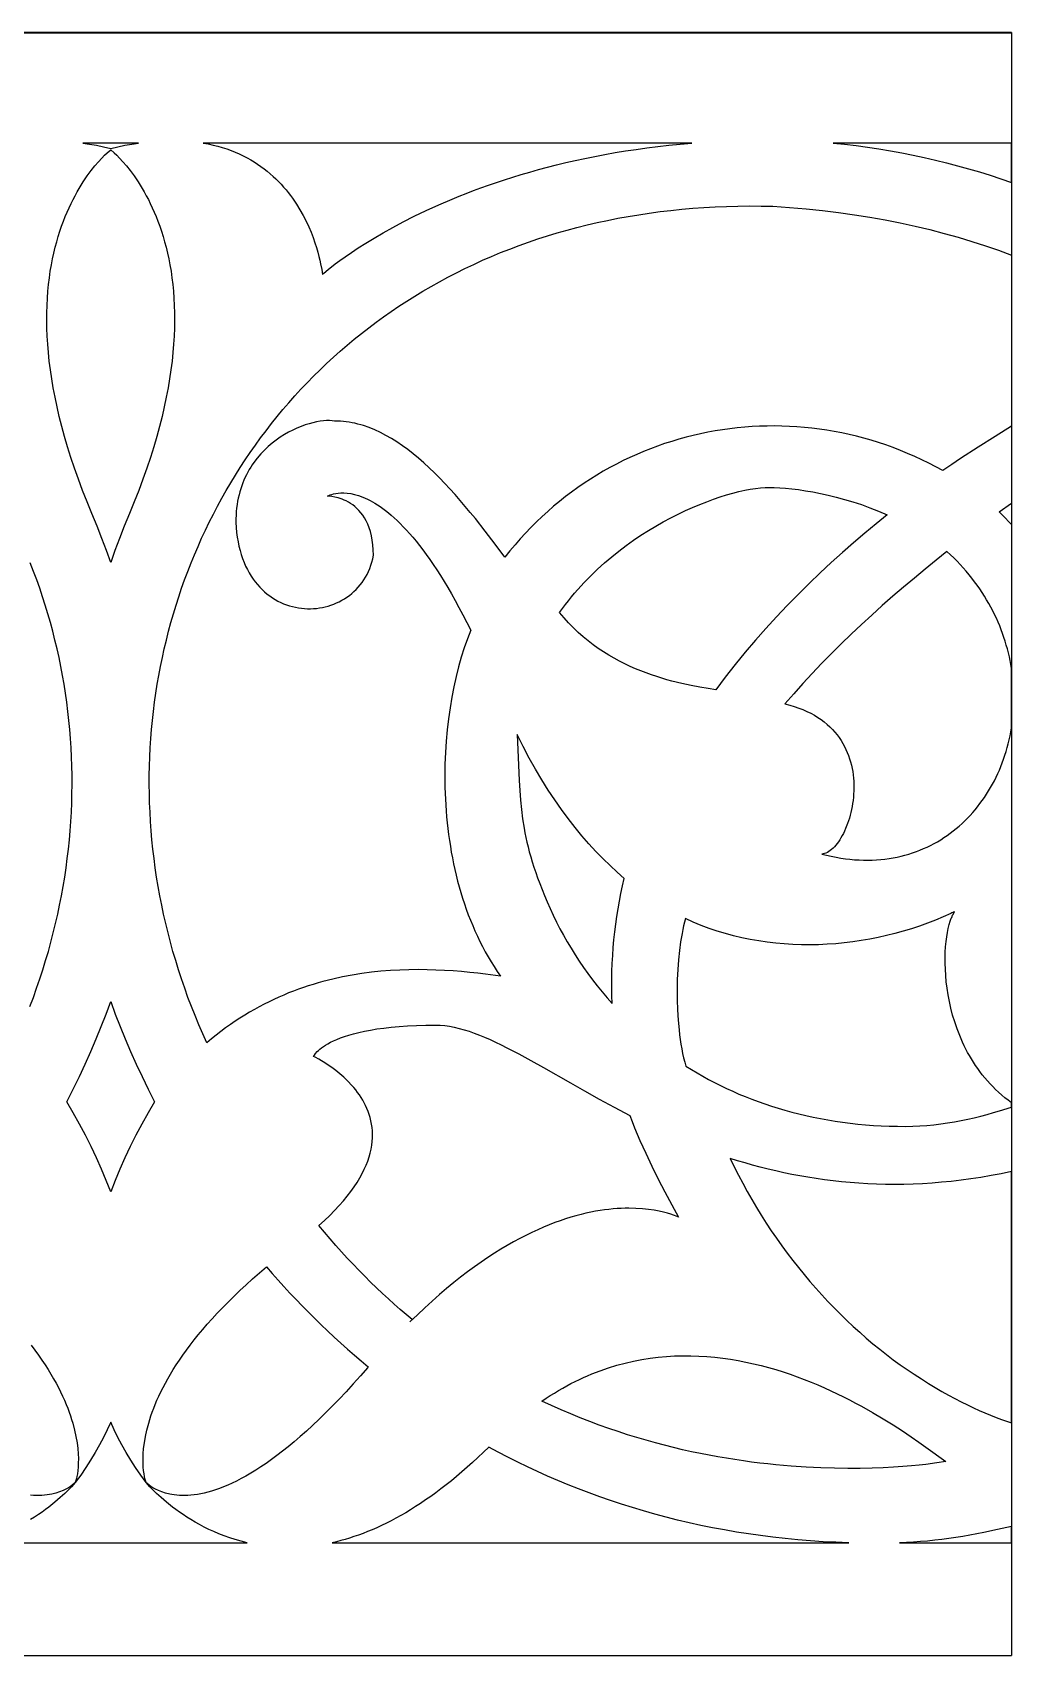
# Model space of a CAD drawing. Extents: x -54 to 62, y 97 to 137.
# Drawn here: x 37.85 to 61.98, y 96.81 to 136.81 of the extents above; entities that cross this region are included whole.
import ezdxf

# ---------------------------------------------------------------- set-up
doc = ezdxf.new("R2010")
doc.units = 0
doc.header["$MEASUREMENT"] = 0
doc.layers.get('0').update_dxf_attribs({"linetype": 'CONTINUOUS'})
doc.layers.add('LAYER_1', color=18, linetype='CONTINUOUS')

msp = doc.modelspace()

# ---------------------------------------------------------------- linework, layer by layer
msp.add_line((61.976, 136.81), (61.976, 96.81))
at = {"layer": 'LAYER_1'}
for points in [[(61.976, 136.81), (-32.692, 136.81), (-54.476, 136.81)], [(61.976, 136.796), (-54.476, 136.796)], [(37.784, 112.805), (37.869, 113.03), (37.95, 113.256), (38.028, 113.483), (38.102, 113.709), (38.172, 113.937), (38.239, 114.164), (38.302, 114.392), (38.361, 114.62), (38.417, 114.849), (38.469, 115.077), (38.517, 115.306), (38.562, 115.535), (38.603, 115.764), (38.641, 115.993), (38.675, 116.222), (38.706, 116.451), (38.733, 116.68), (38.756, 116.909), (38.776, 117.138), (38.793, 117.366), (38.806, 117.595), (38.815, 117.823), (38.821, 118.05), (38.824, 118.278), (38.823, 118.505), (38.818, 118.731), (38.811, 118.957), (38.799, 119.183), (38.785, 119.408), (38.767, 119.632), (38.745, 119.856), (38.721, 120.079), (38.692, 120.302), (38.661, 120.524), (38.626, 120.745), (38.588, 120.965), (38.546, 121.184), (38.502, 121.403), (38.453, 121.62), (38.402, 121.837), (38.347, 122.052), (38.289, 122.267), (38.228, 122.48), (38.164, 122.692), (38.096, 122.903), (38.025, 123.113), (37.951, 123.322), (37.874, 123.529), (37.793, 123.735)], [(36.415, 99.588), (43.135, 99.588), (42.988, 99.625), (42.846, 99.666), (42.708, 99.711), (42.574, 99.759), (42.444, 99.81), (42.318, 99.863), (42.197, 99.919), (42.079, 99.977), (41.966, 100.037), (41.858, 100.097), (41.753, 100.159), (41.653, 100.221), (41.558, 100.284), (41.467, 100.347), (41.38, 100.409), (41.298, 100.47), (41.148, 100.589), (41.017, 100.701), (40.906, 100.803), (40.813, 100.893), (40.741, 100.968), (40.689, 101.024), (40.647, 101.073), (40.638, 101.097), (40.619, 101.17), (40.607, 101.224), (40.596, 101.29), (40.586, 101.367), (40.578, 101.455), (40.573, 101.554), (40.572, 101.664), (40.577, 101.784), (40.587, 101.914), (40.605, 102.055), (40.631, 102.205), (40.666, 102.366), (40.711, 102.535), (40.737, 102.624), (40.767, 102.714), (40.799, 102.807), (40.835, 102.903), (40.874, 103), (40.916, 103.1), (40.962, 103.202), (41.011, 103.306), (41.065, 103.412), (41.122, 103.52), (41.183, 103.63), (41.248, 103.743), (41.318, 103.857), (41.392, 103.974), (41.47, 104.092), (41.553, 104.213), (41.641, 104.335), (41.734, 104.459), (41.832, 104.586), (41.935, 104.714), (42.043, 104.843), (42.156, 104.975), (42.276, 105.109), (42.4, 105.244), (42.531, 105.381), (42.667, 105.52), (42.809, 105.66), (42.958, 105.802), (43.113, 105.946), (43.274, 106.091), (43.441, 106.238), (43.615, 106.387), (43.757, 106.224), (43.9, 106.062), (44.046, 105.901), (44.193, 105.741), (44.343, 105.583), (44.495, 105.426), (44.648, 105.269), (44.804, 105.115), (44.962, 104.961), (45.122, 104.809), (45.283, 104.658), (45.447, 104.509), (45.613, 104.361), (45.781, 104.214), (45.951, 104.07), (46.123, 103.926), (46.111, 103.912), (45.929, 103.703), (45.751, 103.503), (45.576, 103.312), (45.404, 103.129), (45.236, 102.955), (45.071, 102.789), (44.91, 102.631), (44.752, 102.481), (44.597, 102.339), (44.446, 102.204), (44.298, 102.077), (44.153, 101.957), (44.011, 101.844), (43.873, 101.737), (43.737, 101.638), (43.605, 101.544), (43.476, 101.458), (43.351, 101.377), (43.228, 101.302), (43.109, 101.233), (42.992, 101.169), (42.879, 101.111), (42.769, 101.058), (42.661, 101.009), (42.557, 100.966), (42.456, 100.927), (42.358, 100.893), (42.262, 100.863), (42.17, 100.837), (42.081, 100.815), (41.994, 100.797), (41.911, 100.782), (41.83, 100.771), (41.752, 100.762), (41.677, 100.757), (41.605, 100.754), (41.535, 100.754), (41.468, 100.757), (41.404, 100.762), (41.343, 100.768), (41.285, 100.777), (41.229, 100.788), (41.125, 100.813), (41.032, 100.842), (40.95, 100.875), (40.878, 100.909), (40.815, 100.944), (40.763, 100.977), (40.721, 101.008), (40.665, 101.054), (40.647, 101.073), (40.514, 101.257), (40.388, 101.442), (40.269, 101.628), (40.157, 101.814), (40.052, 102), (39.953, 102.186), (39.861, 102.373), (39.775, 102.559), (39.689, 102.373), (39.597, 102.186), (39.498, 102), (39.393, 101.814), (39.281, 101.628), (39.162, 101.442), (39.036, 101.257), (38.903, 101.073), (38.885, 101.054), (38.829, 101.008), (38.787, 100.977), (38.734, 100.944), (38.672, 100.909), (38.6, 100.875), (38.517, 100.842), (38.424, 100.813), (38.321, 100.788), (38.265, 100.777), (38.206, 100.768), (38.145, 100.762), (38.081, 100.757), (38.015, 100.754), (37.945, 100.754), (37.873, 100.757), (37.798, 100.762)], [(37.816, 104.459), (37.909, 104.335), (37.996, 104.213), (38.08, 104.092), (38.158, 103.974), (38.232, 103.857), (38.302, 103.743), (38.367, 103.63), (38.428, 103.52), (38.485, 103.412), (38.539, 103.306), (38.588, 103.202), (38.634, 103.1), (38.676, 103), (38.715, 102.903), (38.751, 102.807), (38.783, 102.714), (38.813, 102.624), (38.839, 102.535), (38.884, 102.366), (38.919, 102.205), (38.945, 102.055), (38.963, 101.914), (38.973, 101.784), (38.978, 101.664), (38.977, 101.554), (38.972, 101.455), (38.964, 101.367), (38.954, 101.29), (38.942, 101.224), (38.931, 101.17), (38.911, 101.097), (38.903, 101.073), (38.861, 101.024), (38.809, 100.968), (38.737, 100.893), (38.644, 100.803), (38.532, 100.701), (38.401, 100.589), (38.252, 100.47), (38.17, 100.409), (38.083, 100.347), (37.992, 100.284), (37.897, 100.222), (37.797, 100.159)], [(-54.476, 96.81), (61.976, 96.81)], [(-54.476, 96.81), (-32.692, 96.81), (61.976, 96.81)]]:
    msp.add_lwpolyline(points, dxfattribs=at)
for points in [[(40.464, 134.084), (39.086, 134.084), (39.252, 134.059), (39.422, 134.029), (39.596, 133.994), (39.775, 133.953), (39.953, 133.994), (40.127, 134.029), (40.298, 134.059)], [(54.096, 134.084), (42.056, 134.084), (42.179, 134.061), (42.298, 134.035), (42.414, 134.006), (42.526, 133.973), (42.636, 133.938), (42.742, 133.9), (42.845, 133.859), (42.944, 133.815), (43.041, 133.77), (43.135, 133.721), (43.225, 133.671), (43.313, 133.618), (43.397, 133.563), (43.479, 133.506), (43.558, 133.448), (43.635, 133.388), (43.708, 133.326), (43.779, 133.263), (43.848, 133.199), (43.913, 133.133), (43.977, 133.067), (44.037, 132.999), (44.096, 132.931), (44.152, 132.862), (44.205, 132.792), (44.257, 132.722), (44.353, 132.58), (44.44, 132.438), (44.52, 132.297), (44.591, 132.156), (44.655, 132.018), (44.713, 131.884), (44.763, 131.753), (44.807, 131.627), (44.846, 131.508), (44.879, 131.395), (44.907, 131.29), (44.93, 131.194), (44.949, 131.108), (44.975, 130.969), (44.992, 130.848), (45.027, 130.879), (45.133, 130.967), (45.31, 131.104), (45.425, 131.189), (45.557, 131.284), (45.708, 131.387), (45.876, 131.499), (46.062, 131.617), (46.265, 131.741), (46.487, 131.871), (46.726, 132.004), (46.983, 132.141), (47.258, 132.28), (47.551, 132.421), (47.862, 132.562), (48.19, 132.703), (48.361, 132.773), (48.537, 132.842), (48.716, 132.911), (48.901, 132.98), (49.09, 133.047), (49.283, 133.114), (49.481, 133.18), (49.683, 133.244), (49.89, 133.307), (50.102, 133.369), (50.317, 133.43), (50.538, 133.489), (50.763, 133.546), (50.992, 133.601), (51.226, 133.655), (51.464, 133.706), (51.707, 133.756), (51.954, 133.803), (52.206, 133.848), (52.463, 133.89), (52.723, 133.929), (52.989, 133.966), (53.259, 134), (53.533, 134.031), (53.812, 134.059)], [(61.976, 134.084), (57.579, 134.084), (57.862, 134.055), (58.145, 134.021), (58.427, 133.982), (58.709, 133.939), (58.99, 133.892), (59.269, 133.841), (59.548, 133.785), (59.825, 133.726), (60.101, 133.662), (60.375, 133.595), (60.648, 133.524), (60.918, 133.449), (61.186, 133.371), (61.452, 133.289), (61.715, 133.204), (61.976, 133.115)], [(39.775, 123.751), (39.671, 124.043), (39.559, 124.341), (39.439, 124.644), (39.312, 124.953), (39.194, 125.24), (39.083, 125.522), (38.98, 125.798), (38.885, 126.069), (38.796, 126.335), (38.714, 126.595), (38.639, 126.851), (38.571, 127.101), (38.509, 127.346), (38.453, 127.587), (38.404, 127.822), (38.36, 128.052), (38.322, 128.277), (38.289, 128.497), (38.262, 128.712), (38.24, 128.923), (38.223, 129.128), (38.211, 129.329), (38.203, 129.525), (38.2, 129.716), (38.201, 129.903), (38.206, 130.084), (38.215, 130.261), (38.228, 130.434), (38.245, 130.602), (38.264, 130.765), (38.287, 130.924), (38.313, 131.079), (38.342, 131.228), (38.374, 131.374), (38.408, 131.515), (38.444, 131.652), (38.483, 131.784), (38.523, 131.912), (38.566, 132.036), (38.61, 132.156), (38.655, 132.271), (38.701, 132.383), (38.749, 132.49), (38.798, 132.593), (38.847, 132.692), (38.897, 132.787), (38.947, 132.878), (38.998, 132.965), (39.098, 133.127), (39.198, 133.273), (39.295, 133.405), (39.387, 133.521), (39.474, 133.623), (39.554, 133.711), (39.625, 133.784), (39.687, 133.843), (39.775, 133.921), (39.863, 133.843), (39.924, 133.784), (39.996, 133.711), (40.076, 133.623), (40.163, 133.521), (40.255, 133.405), (40.352, 133.273), (40.451, 133.127), (40.552, 132.965), (40.602, 132.878), (40.653, 132.787), (40.703, 132.692), (40.752, 132.593), (40.801, 132.49), (40.848, 132.383), (40.895, 132.271), (40.94, 132.156), (40.984, 132.036), (41.026, 131.912), (41.067, 131.784), (41.105, 131.652), (41.142, 131.515), (41.176, 131.374), (41.207, 131.228), (41.236, 131.079), (41.262, 130.924), (41.285, 130.765), (41.305, 130.602), (41.322, 130.434), (41.334, 130.261), (41.343, 130.084), (41.349, 129.903), (41.35, 129.716), (41.347, 129.525), (41.339, 129.329), (41.327, 129.128), (41.31, 128.923), (41.287, 128.712), (41.26, 128.497), (41.228, 128.277), (41.19, 128.052), (41.146, 127.822), (41.096, 127.587), (41.04, 127.346), (40.979, 127.101), (40.91, 126.851), (40.835, 126.595), (40.754, 126.335), (40.665, 126.069), (40.569, 125.798), (40.466, 125.522), (40.356, 125.24), (40.238, 124.953), (40.111, 124.644), (39.991, 124.341), (39.879, 124.043)], [(49.492, 123.879), (49.251, 124.2), (49.008, 124.517), (48.762, 124.828), (48.638, 124.98), (48.514, 125.129), (48.389, 125.276), (48.263, 125.42), (48.136, 125.56), (48.009, 125.697), (47.881, 125.83), (47.753, 125.958), (47.623, 126.082), (47.493, 126.202), (47.362, 126.316), (47.231, 126.425), (47.098, 126.528), (46.965, 126.626), (46.83, 126.717), (46.695, 126.802), (46.559, 126.88), (46.423, 126.951), (46.285, 127.015), (46.146, 127.071), (46.007, 127.12), (45.936, 127.141), (45.866, 127.16), (45.795, 127.177), (45.725, 127.192), (45.653, 127.204), (45.582, 127.215), (45.51, 127.223), (45.438, 127.229), (45.366, 127.232), (45.294, 127.233), (45.235, 127.241), (45.169, 127.245), (45.097, 127.244), (45.019, 127.238), (44.936, 127.227), (44.849, 127.212), (44.758, 127.192), (44.663, 127.166), (44.566, 127.136), (44.466, 127.1), (44.365, 127.058), (44.263, 127.011), (44.16, 126.959), (44.057, 126.9), (43.955, 126.836), (43.854, 126.766), (43.755, 126.69), (43.658, 126.607), (43.563, 126.518), (43.473, 126.423), (43.386, 126.321), (43.304, 126.212), (43.265, 126.156), (43.227, 126.097), (43.19, 126.037), (43.156, 125.975), (43.122, 125.911), (43.09, 125.846), (43.06, 125.778), (43.032, 125.709), (43.006, 125.638), (42.981, 125.565), (42.959, 125.491), (42.939, 125.414), (42.92, 125.336), (42.904, 125.256), (42.891, 125.174), (42.879, 125.09), (42.87, 125.004), (42.864, 124.916), (42.86, 124.826), (42.858, 124.734), (42.866, 124.609), (42.878, 124.488), (42.893, 124.37), (42.913, 124.257), (42.936, 124.147), (42.962, 124.042), (42.992, 123.941), (43.025, 123.843), (43.061, 123.749), (43.101, 123.66), (43.143, 123.574), (43.188, 123.492), (43.235, 123.413), (43.285, 123.339), (43.338, 123.268), (43.393, 123.201), (43.45, 123.138), (43.508, 123.078), (43.569, 123.023), (43.632, 122.97), (43.696, 122.922), (43.762, 122.877), (43.829, 122.835), (43.897, 122.797), (43.967, 122.763), (44.037, 122.732), (44.109, 122.705), (44.181, 122.681), (44.254, 122.66), (44.327, 122.643), (44.401, 122.63), (44.475, 122.619), (44.549, 122.612), (44.624, 122.609), (44.698, 122.608), (44.772, 122.611), (44.845, 122.617), (44.919, 122.627), (44.991, 122.639), (45.063, 122.655), (45.134, 122.674), (45.204, 122.696), (45.273, 122.721), (45.341, 122.749), (45.407, 122.78), (45.472, 122.815), (45.536, 122.852), (45.597, 122.892), (45.657, 122.936), (45.715, 122.982), (45.771, 123.031), (45.824, 123.083), (45.876, 123.138), (45.925, 123.196), (45.971, 123.256), (46.014, 123.32), (46.055, 123.386), (46.093, 123.455), (46.128, 123.527), (46.159, 123.601), (46.187, 123.678), (46.212, 123.758), (46.233, 123.84), (46.251, 123.925), (46.247, 124.058), (46.238, 124.183), (46.223, 124.299), (46.202, 124.408), (46.177, 124.509), (46.146, 124.603), (46.112, 124.69), (46.074, 124.77), (46.033, 124.844), (45.989, 124.912), (45.942, 124.973), (45.893, 125.03), (45.843, 125.08), (45.791, 125.126), (45.739, 125.167), (45.686, 125.203), (45.633, 125.235), (45.581, 125.263), (45.529, 125.287), (45.479, 125.308), (45.43, 125.325), (45.383, 125.34), (45.298, 125.361), (45.226, 125.374), (45.17, 125.381), (45.121, 125.383), (45.138, 125.392), (45.188, 125.414), (45.225, 125.426), (45.269, 125.439), (45.321, 125.45), (45.381, 125.458), (45.448, 125.463), (45.522, 125.464), (45.602, 125.458), (45.69, 125.446), (45.785, 125.426), (45.886, 125.397), (45.993, 125.358), (46.049, 125.334), (46.107, 125.307), (46.166, 125.277), (46.226, 125.244), (46.288, 125.208), (46.352, 125.168), (46.417, 125.125), (46.483, 125.078), (46.551, 125.026), (46.62, 124.971), (46.691, 124.912), (46.763, 124.848), (46.836, 124.78), (46.91, 124.707), (46.986, 124.63), (47.063, 124.548), (47.142, 124.46), (47.221, 124.368), (47.302, 124.27), (47.384, 124.167), (47.467, 124.058), (47.552, 123.944), (47.637, 123.824), (47.724, 123.697), (47.811, 123.565), (47.9, 123.426), (47.99, 123.282), (48.081, 123.13), (48.173, 122.972), (48.266, 122.807), (48.359, 122.635), (48.454, 122.457), (48.55, 122.27), (48.647, 122.077), (48.565, 121.866), (48.488, 121.645), (48.416, 121.416), (48.349, 121.179), (48.288, 120.934), (48.232, 120.683), (48.182, 120.425), (48.138, 120.162), (48.1, 119.893), (48.068, 119.62), (48.043, 119.343), (48.025, 119.062), (48.013, 118.778), (48.009, 118.492), (48.012, 118.203), (48.023, 117.914), (48.042, 117.624), (48.054, 117.478), (48.068, 117.333), (48.084, 117.188), (48.103, 117.043), (48.123, 116.898), (48.146, 116.754), (48.17, 116.609), (48.197, 116.466), (48.226, 116.323), (48.257, 116.18), (48.291, 116.038), (48.326, 115.896), (48.364, 115.756), (48.404, 115.616), (48.447, 115.477), (48.492, 115.339), (48.539, 115.203), (48.589, 115.067), (48.641, 114.932), (48.696, 114.799), (48.753, 114.667), (48.812, 114.537), (48.874, 114.408), (48.939, 114.28), (49.006, 114.154), (49.076, 114.03), (49.148, 113.907), (49.223, 113.787), (49.301, 113.668), (49.381, 113.551), (49.012, 113.6), (48.82, 113.623), (48.622, 113.644), (48.42, 113.664), (48.214, 113.68), (48.003, 113.694), (47.789, 113.704), (47.571, 113.71), (47.35, 113.713), (47.125, 113.711), (46.898, 113.703), (46.668, 113.691), (46.435, 113.673), (46.201, 113.649), (45.965, 113.618), (45.727, 113.58), (45.488, 113.535), (45.248, 113.482), (45.007, 113.421), (44.886, 113.387), (44.765, 113.351), (44.644, 113.313), (44.523, 113.273), (44.402, 113.23), (44.281, 113.185), (44.16, 113.138), (44.039, 113.088), (43.918, 113.035), (43.798, 112.98), (43.677, 112.922), (43.557, 112.862), (43.437, 112.799), (43.318, 112.733), (43.198, 112.664), (43.079, 112.592), (42.96, 112.518), (42.842, 112.44), (42.724, 112.36), (42.607, 112.276), (42.49, 112.189), (42.373, 112.099), (42.258, 112.006), (42.142, 111.909), (42.042, 112.132), (41.946, 112.356), (41.854, 112.58), (41.765, 112.805), (41.68, 113.03), (41.599, 113.256), (41.521, 113.483), (41.447, 113.709), (41.377, 113.937), (41.31, 114.164), (41.247, 114.392), (41.188, 114.62), (41.133, 114.849), (41.08, 115.077), (41.032, 115.306), (40.987, 115.535), (40.946, 115.764), (40.908, 115.993), (40.874, 116.222), (40.844, 116.451), (40.816, 116.68), (40.793, 116.909), (40.773, 117.138), (40.757, 117.366), (40.744, 117.595), (40.734, 117.823), (40.728, 118.05), (40.726, 118.278), (40.726, 118.505), (40.731, 118.731), (40.739, 118.957), (40.75, 119.183), (40.764, 119.408), (40.782, 119.632), (40.804, 119.856), (40.829, 120.079), (40.857, 120.302), (40.888, 120.524), (40.923, 120.745), (40.961, 120.965), (41.003, 121.184), (41.048, 121.403), (41.096, 121.62), (41.147, 121.837), (41.202, 122.052), (41.26, 122.267), (41.321, 122.48), (41.385, 122.692), (41.453, 122.903), (41.524, 123.113), (41.598, 123.322), (41.676, 123.529), (41.756, 123.735), (41.84, 123.939), (41.927, 124.143), (42.017, 124.344), (42.11, 124.545), (42.206, 124.743), (42.306, 124.941), (42.408, 125.136), (42.514, 125.33), (42.623, 125.522), (42.735, 125.713), (42.85, 125.902), (42.968, 126.089), (43.089, 126.274), (43.213, 126.457), (43.34, 126.638), (43.47, 126.818), (43.603, 126.995), (43.739, 127.171), (43.878, 127.344), (44.02, 127.515), (44.165, 127.684), (44.313, 127.851), (44.464, 128.015), (44.618, 128.178), (44.775, 128.338), (44.935, 128.496), (45.097, 128.651), (45.263, 128.804), (45.431, 128.954), (45.602, 129.102), (45.776, 129.247), (45.953, 129.39), (46.133, 129.53), (46.315, 129.668), (46.501, 129.802), (46.689, 129.934), (46.88, 130.064), (47.074, 130.19), (47.27, 130.314), (47.469, 130.434), (47.671, 130.552), (47.876, 130.667), (48.083, 130.779), (48.294, 130.887), (48.506, 130.993), (48.722, 131.095), (48.94, 131.195), (49.161, 131.291), (49.385, 131.383), (49.611, 131.473), (49.84, 131.559), (50.071, 131.642), (50.305, 131.721), (50.542, 131.797), (50.781, 131.87), (51.023, 131.939), (51.267, 132.004), (51.514, 132.066), (51.764, 132.124), (52.016, 132.178), (52.27, 132.229), (52.528, 132.276), (52.787, 132.319), (53.049, 132.359), (53.314, 132.394), (53.581, 132.426), (53.85, 132.453), (54.122, 132.477), (54.397, 132.496), (54.673, 132.512), (54.953, 132.523), (55.234, 132.53), (55.518, 132.533), (55.805, 132.532), (56.093, 132.526), (56.507, 132.498), (56.914, 132.462), (57.316, 132.42), (57.712, 132.372), (58.102, 132.317), (58.486, 132.255), (58.863, 132.188), (59.235, 132.114), (59.601, 132.035), (59.96, 131.95), (60.313, 131.859), (60.659, 131.762), (60.998, 131.661), (61.331, 131.553), (61.657, 131.441), (61.976, 131.324), (61.976, 127.105), (61.576, 126.855), (61.156, 126.588), (60.722, 126.306), (60.502, 126.16), (60.282, 126.011), (60.111, 126.105), (59.938, 126.194), (59.765, 126.279), (59.59, 126.36), (59.414, 126.437), (59.237, 126.51), (59.059, 126.578), (58.88, 126.643), (58.7, 126.703), (58.52, 126.759), (58.339, 126.81), (58.157, 126.858), (57.975, 126.902), (57.792, 126.941), (57.609, 126.976), (57.425, 127.007), (57.241, 127.035), (57.057, 127.058), (56.873, 127.077), (56.688, 127.091), (56.504, 127.102), (56.319, 127.109), (56.135, 127.112), (55.951, 127.111), (55.767, 127.105), (55.583, 127.096), (55.4, 127.083), (55.217, 127.066), (55.035, 127.045), (54.853, 127.019), (54.672, 126.99), (54.491, 126.957), (54.312, 126.92), (54.133, 126.879), (53.955, 126.835), (53.778, 126.786), (53.602, 126.733), (53.427, 126.677), (53.254, 126.617), (53.082, 126.552), (52.91, 126.484), (52.741, 126.412), (52.573, 126.337), (52.406, 126.257), (52.241, 126.174), (52.077, 126.087), (51.915, 125.996), (51.755, 125.901), (51.597, 125.802), (51.441, 125.7), (51.287, 125.594), (51.135, 125.484), (50.985, 125.371), (50.837, 125.254), (50.691, 125.133), (50.548, 125.008), (50.407, 124.88), (50.268, 124.748), (50.132, 124.612), (49.999, 124.473), (49.868, 124.329), (49.74, 124.183), (49.615, 124.033)], [(58.912, 124.925), (58.637, 124.701), (58.361, 124.471), (58.085, 124.235), (57.809, 123.993), (57.533, 123.744), (57.259, 123.489), (56.986, 123.228), (56.715, 122.961), (56.447, 122.688), (56.182, 122.409), (55.921, 122.124), (55.663, 121.833), (55.411, 121.536), (55.164, 121.233), (55.042, 121.08), (54.922, 120.925), (54.803, 120.768), (54.687, 120.611), (54.501, 120.639), (54.298, 120.673), (54.08, 120.714), (53.85, 120.764), (53.608, 120.824), (53.484, 120.857), (53.358, 120.894), (53.231, 120.934), (53.102, 120.977), (52.971, 121.024), (52.84, 121.075), (52.709, 121.129), (52.577, 121.187), (52.445, 121.249), (52.313, 121.316), (52.181, 121.387), (52.05, 121.463), (51.921, 121.544), (51.792, 121.63), (51.665, 121.721), (51.54, 121.817), (51.416, 121.919), (51.295, 122.026), (51.177, 122.14), (51.061, 122.259), (50.948, 122.385), (50.839, 122.517), (50.909, 122.615), (50.982, 122.711), (51.055, 122.805), (51.13, 122.898), (51.207, 122.99), (51.285, 123.079), (51.444, 123.253), (51.608, 123.421), (51.776, 123.583), (51.948, 123.738), (52.123, 123.886), (52.3, 124.028), (52.48, 124.164), (52.661, 124.294), (52.844, 124.417), (53.027, 124.534), (53.211, 124.644), (53.394, 124.749), (53.577, 124.847), (53.759, 124.939), (53.938, 125.025), (54.116, 125.105), (54.291, 125.178), (54.463, 125.246), (54.631, 125.308), (54.795, 125.363), (54.955, 125.413), (55.109, 125.457), (55.258, 125.495), (55.401, 125.527), (55.537, 125.553), (55.666, 125.573), (55.788, 125.587), (55.902, 125.596), (56.007, 125.599), (56.129, 125.597), (56.262, 125.59), (56.407, 125.579), (56.561, 125.564), (56.726, 125.543), (56.898, 125.517), (57.079, 125.486), (57.266, 125.449), (57.46, 125.407), (57.658, 125.358), (57.861, 125.303), (58.068, 125.241), (58.277, 125.173), (58.488, 125.097), (58.7, 125.015)], [(61.976, 124.682), (61.904, 124.761), (61.829, 124.839), (61.751, 124.917), (61.671, 124.994), (61.976, 125.212)], [(60.385, 124.018), (60.117, 123.803), (59.849, 123.586), (59.582, 123.365), (59.317, 123.141), (59.053, 122.914), (58.792, 122.684), (58.534, 122.452), (58.278, 122.217), (58.026, 121.979), (57.778, 121.74), (57.534, 121.498), (57.295, 121.255), (57.06, 121.009), (56.831, 120.762), (56.607, 120.513), (56.39, 120.263), (56.509, 120.232), (56.622, 120.198), (56.731, 120.161), (56.835, 120.121), (56.934, 120.077), (57.028, 120.03), (57.117, 119.981), (57.202, 119.929), (57.283, 119.874), (57.359, 119.817), (57.431, 119.758), (57.498, 119.696), (57.561, 119.633), (57.621, 119.567), (57.676, 119.5), (57.727, 119.431), (57.775, 119.36), (57.819, 119.288), (57.859, 119.215), (57.896, 119.14), (57.929, 119.064), (57.959, 118.988), (57.986, 118.91), (58.009, 118.832), (58.029, 118.753), (58.046, 118.674), (58.061, 118.595), (58.072, 118.515), (58.081, 118.435), (58.087, 118.356), (58.09, 118.276), (58.091, 118.197), (58.089, 118.118), (58.085, 118.04), (58.079, 117.962), (58.07, 117.885), (58.06, 117.809), (58.047, 117.734), (58.033, 117.661), (58.017, 117.588), (57.999, 117.517), (57.979, 117.448), (57.935, 117.314), (57.885, 117.188), (57.859, 117.128), (57.831, 117.071), (57.802, 117.016), (57.772, 116.963), (57.741, 116.913), (57.709, 116.866), (57.677, 116.822), (57.644, 116.78), (57.611, 116.742), (57.577, 116.707), (57.542, 116.676), (57.508, 116.648), (57.473, 116.624), (57.438, 116.604), (57.403, 116.587), (57.368, 116.575), (57.333, 116.566), (57.298, 116.562), (57.417, 116.533), (57.535, 116.506), (57.652, 116.483), (57.767, 116.463), (57.882, 116.447), (57.995, 116.434), (58.107, 116.423), (58.218, 116.416), (58.327, 116.412), (58.435, 116.412), (58.542, 116.414), (58.648, 116.419), (58.752, 116.427), (58.855, 116.438), (58.957, 116.451), (59.057, 116.468), (59.156, 116.487), (59.254, 116.509), (59.35, 116.534), (59.445, 116.561), (59.538, 116.59), (59.63, 116.623), (59.72, 116.657), (59.809, 116.695), (59.897, 116.734), (59.983, 116.776), (60.067, 116.82), (60.15, 116.866), (60.232, 116.915), (60.311, 116.966), (60.39, 117.019), (60.466, 117.074), (60.541, 117.131), (60.615, 117.19), (60.686, 117.251), (60.756, 117.314), (60.825, 117.378), (60.891, 117.445), (60.956, 117.513), (61.019, 117.583), (61.081, 117.655), (61.14, 117.729), (61.198, 117.804), (61.255, 117.88), (61.309, 117.958), (61.361, 118.038), (61.412, 118.119), (61.461, 118.201), (61.508, 118.285), (61.553, 118.369), (61.596, 118.456), (61.637, 118.543), (61.676, 118.632), (61.714, 118.721), (61.749, 118.812), (61.782, 118.904), (61.814, 118.997), (61.843, 119.09), (61.871, 119.185), (61.896, 119.28), (61.919, 119.377), (61.94, 119.474), (61.959, 119.571), (61.976, 119.67), (61.976, 121.138), (61.96, 121.234), (61.942, 121.33), (61.922, 121.425), (61.899, 121.521), (61.875, 121.617), (61.848, 121.712), (61.82, 121.807), (61.789, 121.902), (61.756, 121.997), (61.721, 122.091), (61.684, 122.185), (61.645, 122.279), (61.603, 122.372), (61.56, 122.465), (61.514, 122.557), (61.466, 122.649), (61.416, 122.74), (61.363, 122.831), (61.308, 122.921), (61.251, 123.01), (61.192, 123.099), (61.13, 123.187), (61.066, 123.274), (61, 123.36), (60.932, 123.445), (60.861, 123.53), (60.787, 123.614), (60.712, 123.697), (60.634, 123.778), (60.553, 123.859), (60.471, 123.939)], [(50.531, 115.386), (50.605, 115.219), (50.682, 115.052), (50.762, 114.887), (50.847, 114.723), (50.934, 114.561), (51.025, 114.399), (51.12, 114.24), (51.218, 114.081), (51.32, 113.924), (51.426, 113.769), (51.535, 113.616), (51.647, 113.464), (51.764, 113.314), (51.884, 113.166), (52.007, 113.02), (52.135, 112.876), (52.128, 113.076), (52.125, 113.274), (52.125, 113.472), (52.129, 113.669), (52.137, 113.866), (52.147, 114.061), (52.162, 114.255), (52.179, 114.449), (52.2, 114.641), (52.224, 114.833), (52.251, 115.023), (52.282, 115.213), (52.315, 115.402), (52.351, 115.589), (52.39, 115.776), (52.432, 115.962), (52.257, 116.115), (52.082, 116.277), (51.908, 116.448), (51.734, 116.627), (51.562, 116.815), (51.39, 117.013), (51.22, 117.219), (51.052, 117.435), (50.886, 117.66), (50.722, 117.895), (50.56, 118.139), (50.4, 118.392), (50.244, 118.656), (50.09, 118.929), (49.94, 119.213), (49.793, 119.507), (49.844, 118.371), (49.858, 118.125), (49.876, 117.887), (49.898, 117.656), (49.926, 117.429), (49.961, 117.201), (49.982, 117.087), (50.005, 116.972), (50.031, 116.855), (50.06, 116.737), (50.091, 116.617), (50.126, 116.495), (50.163, 116.369), (50.204, 116.241), (50.249, 116.109), (50.297, 115.974), (50.35, 115.834), (50.406, 115.69), (50.466, 115.541)], [(53.941, 114.97), (53.918, 114.885), (53.895, 114.796), (53.875, 114.703), (53.855, 114.606), (53.82, 114.4), (53.79, 114.181), (53.767, 113.952), (53.749, 113.713), (53.738, 113.469), (53.733, 113.22), (53.734, 112.97), (53.743, 112.719), (53.758, 112.47), (53.781, 112.226), (53.795, 112.106), (53.811, 111.988), (53.829, 111.873), (53.849, 111.759), (53.871, 111.649), (53.895, 111.541), (53.921, 111.437), (53.949, 111.336), (54.086, 111.251), (54.226, 111.167), (54.367, 111.086), (54.511, 111.007), (54.656, 110.931), (54.804, 110.856), (54.954, 110.784), (55.105, 110.715), (55.259, 110.647), (55.415, 110.583), (55.573, 110.52), (55.733, 110.46), (55.895, 110.403), (56.059, 110.348), (56.225, 110.296), (56.393, 110.247), (56.563, 110.2), (56.735, 110.156), (56.91, 110.115), (57.086, 110.077), (57.265, 110.041), (57.445, 110.009), (57.628, 109.979), (57.812, 109.953), (57.999, 109.929), (58.188, 109.908), (58.379, 109.891), (58.571, 109.876), (58.766, 109.865), (58.963, 109.857), (59.163, 109.852), (59.364, 109.85), (59.541, 109.853), (59.716, 109.86), (59.89, 109.872), (60.062, 109.889), (60.233, 109.91), (60.402, 109.934), (60.569, 109.962), (60.734, 109.994), (60.897, 110.028), (61.059, 110.065), (61.218, 110.104), (61.374, 110.146), (61.528, 110.189), (61.68, 110.234), (61.976, 110.327), (61.976, 110.431), (61.893, 110.494), (61.812, 110.558), (61.734, 110.623), (61.658, 110.691), (61.585, 110.759), (61.514, 110.83), (61.446, 110.901), (61.381, 110.974), (61.317, 111.048), (61.256, 111.123), (61.198, 111.199), (61.142, 111.276), (61.088, 111.355), (61.036, 111.434), (60.986, 111.513), (60.939, 111.594), (60.894, 111.675), (60.85, 111.757), (60.809, 111.839), (60.77, 111.922), (60.698, 112.089), (60.633, 112.256), (60.575, 112.425), (60.525, 112.593), (60.481, 112.76), (60.444, 112.926), (60.413, 113.091), (60.388, 113.253), (60.368, 113.413), (60.354, 113.569), (60.345, 113.721), (60.34, 113.868), (60.34, 114.011), (60.344, 114.148), (60.352, 114.279), (60.364, 114.404), (60.378, 114.521), (60.396, 114.63), (60.417, 114.731), (60.44, 114.823), (60.465, 114.906), (60.491, 114.979), (60.501, 115.001), (60.524, 115.055), (60.534, 115.074), (60.569, 115.143), (60.566, 115.141), (60.558, 115.138), (60.546, 115.132), (60.529, 115.123), (60.508, 115.113), (60.481, 115.1), (60.291, 115.015), (60.099, 114.934), (59.904, 114.859), (59.707, 114.788), (59.507, 114.721), (59.306, 114.66), (59.102, 114.604), (58.897, 114.552), (58.691, 114.506), (58.483, 114.465), (58.274, 114.429), (58.065, 114.398), (57.854, 114.373), (57.643, 114.353), (57.432, 114.338), (57.22, 114.328), (57.008, 114.325), (56.796, 114.327), (56.585, 114.334), (56.374, 114.347), (56.164, 114.366), (55.954, 114.391), (55.745, 114.421), (55.538, 114.458), (55.332, 114.5), (55.127, 114.549), (54.924, 114.603), (54.723, 114.664), (54.524, 114.731), (54.327, 114.804), (54.133, 114.884)], [(39.775, 108.238), (39.666, 108.518), (39.549, 108.797), (39.425, 109.075), (39.293, 109.353), (39.153, 109.63), (39.007, 109.906), (38.854, 110.181), (38.694, 110.455), (38.851, 110.766), (39.003, 111.076), (39.147, 111.386), (39.286, 111.696), (39.418, 112.005), (39.543, 112.313), (39.662, 112.619), (39.775, 112.925), (39.888, 112.619), (40.007, 112.313), (40.132, 112.005), (40.264, 111.696), (40.402, 111.386), (40.547, 111.076), (40.698, 110.766), (40.856, 110.455), (40.696, 110.181), (40.543, 109.906), (40.397, 109.63), (40.257, 109.353), (40.125, 109.075), (40, 108.797), (39.883, 108.518)], [(52.571, 110.119), (52.628, 109.968), (52.688, 109.815), (52.752, 109.66), (52.818, 109.504), (52.888, 109.347), (52.96, 109.189), (53.112, 108.871), (53.271, 108.552), (53.435, 108.235), (53.602, 107.921), (53.77, 107.613), (53.739, 107.627), (53.648, 107.663), (53.581, 107.686), (53.499, 107.711), (53.403, 107.736), (53.293, 107.761), (53.17, 107.784), (53.033, 107.804), (52.883, 107.82), (52.72, 107.83), (52.545, 107.833), (52.452, 107.832), (52.357, 107.829), (52.259, 107.824), (52.157, 107.816), (52.053, 107.805), (51.946, 107.792), (51.835, 107.776), (51.722, 107.757), (51.606, 107.735), (51.488, 107.709), (51.366, 107.68), (51.242, 107.648), (51.115, 107.611), (50.985, 107.571), (50.853, 107.526), (50.718, 107.478), (50.581, 107.424), (50.44, 107.367), (50.298, 107.305), (50.153, 107.237), (50.005, 107.165), (49.855, 107.088), (49.703, 107.005), (49.548, 106.917), (49.391, 106.824), (49.231, 106.725), (49.07, 106.619), (48.906, 106.508), (48.739, 106.391), (48.571, 106.267), (48.4, 106.136), (48.228, 105.999), (48.053, 105.856), (47.876, 105.705), (47.697, 105.547), (47.516, 105.382), (47.333, 105.21), (47.148, 105.03), (47.208, 105.09), (47.06, 105.214), (46.912, 105.34), (46.765, 105.47), (46.618, 105.601), (46.472, 105.736), (46.326, 105.874), (46.181, 106.014), (46.036, 106.157), (45.892, 106.303), (45.749, 106.452), (45.606, 106.604), (45.465, 106.758), (45.324, 106.916), (45.183, 107.077), (45.044, 107.24), (44.906, 107.407), (45.044, 107.532), (45.174, 107.656), (45.294, 107.778), (45.407, 107.898), (45.511, 108.016), (45.607, 108.132), (45.695, 108.247), (45.775, 108.359), (45.848, 108.47), (45.914, 108.579), (45.973, 108.687), (46.026, 108.792), (46.071, 108.895), (46.111, 108.997), (46.144, 109.097), (46.172, 109.194), (46.193, 109.29), (46.21, 109.384), (46.221, 109.477), (46.227, 109.567), (46.228, 109.655), (46.224, 109.742), (46.217, 109.826), (46.205, 109.909), (46.189, 109.989), (46.169, 110.068), (46.146, 110.145), (46.119, 110.22), (46.09, 110.293), (46.057, 110.364), (46.022, 110.433), (45.985, 110.5), (45.945, 110.565), (45.903, 110.628), (45.859, 110.689), (45.814, 110.748), (45.767, 110.805), (45.72, 110.86), (45.622, 110.964), (45.522, 111.06), (45.421, 111.148), (45.322, 111.228), (45.226, 111.3), (45.135, 111.363), (45.05, 111.418), (44.974, 111.465), (44.908, 111.503), (44.812, 111.554), (44.777, 111.572), (44.796, 111.605), (44.823, 111.643), (44.867, 111.693), (44.896, 111.721), (44.93, 111.751), (44.97, 111.783), (45.016, 111.817), (45.068, 111.851), (45.127, 111.886), (45.193, 111.922), (45.267, 111.959), (45.348, 111.995), (45.438, 112.031), (45.537, 112.066), (45.645, 112.101), (45.762, 112.134), (45.889, 112.166), (46.027, 112.197), (46.175, 112.225), (46.334, 112.251), (46.505, 112.274), (46.687, 112.295), (46.881, 112.313), (47.088, 112.327), (47.309, 112.337), (47.542, 112.344), (47.789, 112.346), (47.899, 112.342), (48.012, 112.333), (48.126, 112.317), (48.243, 112.294), (48.362, 112.266), (48.483, 112.233), (48.606, 112.194), (48.732, 112.15), (48.861, 112.101), (48.991, 112.047), (49.125, 111.988), (49.261, 111.926), (49.399, 111.859), (49.54, 111.789), (49.83, 111.637), (50.131, 111.473), (50.443, 111.298), (51.103, 110.922), (51.451, 110.725), (51.811, 110.524), (52.185, 110.322)], [(61.976, 108.737), (61.722, 108.684), (61.471, 108.637), (61.222, 108.594), (60.976, 108.557), (60.733, 108.524), (60.491, 108.496), (60.253, 108.472), (60.017, 108.453), (59.783, 108.438), (59.552, 108.427), (59.323, 108.421), (59.096, 108.419), (58.872, 108.42), (58.65, 108.426), (58.431, 108.435), (58.214, 108.448), (57.999, 108.464), (57.787, 108.484), (57.577, 108.507), (57.369, 108.533), (57.163, 108.562), (56.959, 108.595), (56.758, 108.63), (56.559, 108.668), (56.362, 108.709), (56.167, 108.752), (55.975, 108.798), (55.784, 108.846), (55.596, 108.897), (55.409, 108.949), (55.225, 109.004), (55.043, 109.061), (55.142, 108.854), (55.245, 108.65), (55.351, 108.448), (55.461, 108.247), (55.573, 108.049), (55.689, 107.853), (55.808, 107.659), (55.93, 107.468), (56.055, 107.279), (56.183, 107.093), (56.314, 106.909), (56.447, 106.727), (56.583, 106.548), (56.722, 106.372), (56.863, 106.199), (57.006, 106.029), (57.152, 105.861), (57.3, 105.697), (57.451, 105.535), (57.604, 105.377), (57.758, 105.221), (57.915, 105.069), (58.074, 104.921), (58.234, 104.775), (58.397, 104.633), (58.561, 104.495), (58.727, 104.36), (58.894, 104.228), (59.063, 104.101), (59.234, 103.977), (59.405, 103.856), (59.579, 103.74), (59.755, 103.626), (59.927, 103.518), (60.096, 103.416), (60.262, 103.319), (60.424, 103.228), (60.582, 103.142), (60.737, 103.061), (60.888, 102.985), (61.036, 102.914), (61.181, 102.848), (61.322, 102.787), (61.46, 102.73), (61.594, 102.677), (61.725, 102.628), (61.852, 102.584), (61.976, 102.543)], [(50.404, 103.08), (50.506, 103.149), (50.608, 103.216), (50.71, 103.279), (50.812, 103.341), (50.914, 103.4), (51.017, 103.457), (51.119, 103.511), (51.222, 103.563), (51.325, 103.613), (51.427, 103.66), (51.53, 103.705), (51.633, 103.749), (51.838, 103.828), (52.044, 103.899), (52.249, 103.962), (52.454, 104.017), (52.659, 104.064), (52.863, 104.104), (53.067, 104.137), (53.27, 104.162), (53.472, 104.18), (53.673, 104.192), (53.874, 104.198), (54.073, 104.198), (54.271, 104.191), (54.468, 104.179), (54.663, 104.162), (54.858, 104.139), (55.05, 104.111), (55.241, 104.079), (55.43, 104.042), (55.617, 104.001), (55.802, 103.956), (55.986, 103.907), (56.167, 103.855), (56.345, 103.799), (56.522, 103.74), (56.695, 103.678), (56.867, 103.614), (57.035, 103.547), (57.201, 103.478), (57.364, 103.408), (57.524, 103.335), (57.681, 103.261), (57.835, 103.186), (57.985, 103.11), (58.133, 103.033), (58.276, 102.955), (58.553, 102.8), (58.814, 102.645), (59.059, 102.492), (59.288, 102.344), (59.499, 102.203), (59.692, 102.069), (59.866, 101.946), (60.353, 101.589), (60.133, 101.555), (59.868, 101.521), (59.7, 101.502), (59.509, 101.484), (59.297, 101.467), (59.064, 101.451), (58.81, 101.438), (58.538, 101.428), (58.247, 101.422), (57.939, 101.42), (57.614, 101.424), (57.274, 101.434), (56.919, 101.452), (56.549, 101.477), (56.167, 101.51), (55.971, 101.531), (55.773, 101.553), (55.571, 101.579), (55.367, 101.606), (55.16, 101.637), (54.951, 101.671), (54.739, 101.707), (54.525, 101.746), (54.309, 101.789), (54.091, 101.834), (53.87, 101.883), (53.648, 101.936), (53.424, 101.992), (53.199, 102.051), (52.972, 102.114), (52.743, 102.181), (52.513, 102.252), (52.282, 102.327), (52.05, 102.406), (51.817, 102.489), (51.583, 102.576), (51.349, 102.668), (51.113, 102.764), (50.877, 102.865), (50.641, 102.97)], [(45.23, 99.588), (57.964, 99.588), (57.646, 99.6), (57.331, 99.616), (57.018, 99.636), (56.707, 99.662), (56.399, 99.691), (56.094, 99.725), (55.791, 99.764), (55.491, 99.806), (55.194, 99.853), (54.899, 99.904), (54.607, 99.959), (54.317, 100.018), (54.03, 100.081), (53.745, 100.148), (53.464, 100.219), (53.185, 100.294), (52.908, 100.372), (52.635, 100.454), (52.364, 100.539), (52.096, 100.628), (51.83, 100.721), (51.567, 100.817), (51.307, 100.916), (51.05, 101.018), (50.796, 101.124), (50.544, 101.233), (50.295, 101.345), (50.049, 101.46), (49.806, 101.578), (49.566, 101.699), (49.328, 101.823), (49.093, 101.949), (48.959, 101.818), (48.826, 101.691), (48.693, 101.568), (48.561, 101.45), (48.43, 101.335), (48.3, 101.225), (48.171, 101.119), (48.042, 101.016), (47.915, 100.917), (47.788, 100.822), (47.662, 100.731), (47.537, 100.644), (47.413, 100.56), (47.29, 100.48), (47.167, 100.403), (47.046, 100.33), (46.925, 100.261), (46.806, 100.194), (46.687, 100.131), (46.569, 100.071), (46.452, 100.015), (46.336, 99.961), (46.221, 99.911), (46.107, 99.864), (45.994, 99.819), (45.882, 99.778), (45.771, 99.74), (45.661, 99.704), (45.552, 99.671), (45.444, 99.641), (45.337, 99.613)], [(59.213, 99.588), (61.976, 99.588), (61.976, 99.988), (61.634, 99.912), (61.291, 99.841), (60.947, 99.776), (60.774, 99.747), (60.602, 99.719), (60.429, 99.694), (60.256, 99.671), (60.083, 99.65), (59.909, 99.632), (59.736, 99.617), (59.562, 99.604), (59.388, 99.595)]]:
    msp.add_lwpolyline(points, close=True, dxfattribs=at)

doc.saveas('drawing.dxf')
